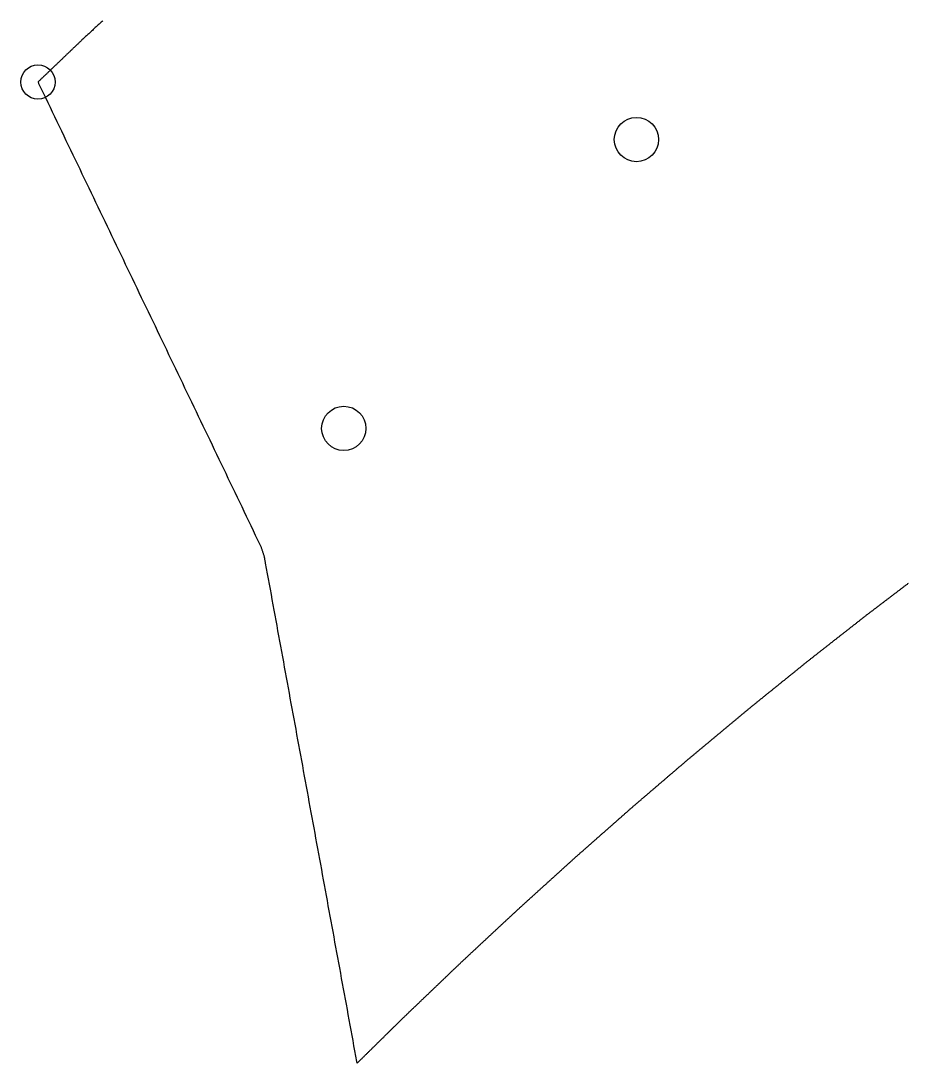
# Model space of a CAD drawing. Extents: x 1 to 322, y 1 to 270.
# Drawn here: x 110.06 to 123.01, y 1.14 to 16.35 of the extents above; entities that cross this region are included whole.
import ezdxf

# ---------------------------------------------------------------- set-up
doc = ezdxf.new("R2010")
doc.units = 0
doc.layers.get('0').update_dxf_attribs({"linetype": 'CONTINUOUS'})
doc.layers.add('DRILLING', color=3, linetype='CONTINUOUS')
doc.layers.add('RIB_INDICATION', color=1, linetype='CONTINUOUS')

msp = doc.modelspace()

# ---------------------------------------------------------------- linework, layer by layer
msp.add_polyline3d([(111.254, 16.3546, 0), (111.244, 16.3445, 0), (111.233, 16.3344, 0), (111.222, 16.3244, 0), (111.211, 16.3143, 0), (111.2, 16.3042, 0), (111.189, 16.2942, 0), (111.179, 16.2841, 0), (111.168, 16.274, 0), (111.157, 16.264, 0), (111.146, 16.2539, 0), (111.135, 16.2438, 0), (111.125, 16.2338, 0), (111.114, 16.2237, 0), (111.103, 16.2136, 0), (111.092, 16.2036, 0), (111.081, 16.1935, 0), (111.07, 16.1834, 0), (111.06, 16.1734, 0), (111.049, 16.1633, 0), (111.038, 16.1532, 0), (111.027, 16.1432, 0), (111.016, 16.1331, 0), (111.005, 16.123, 0), (110.995, 16.113, 0), (110.984, 16.1029, 0), (110.973, 16.0928, 0), (110.962, 16.0828, 0), (110.951, 16.0727, 0), (110.942, 16.0636, 0), (110.935, 16.0573, 0), (110.928, 16.0511, 0), (110.922, 16.0448, 0), (110.915, 16.0386, 0), (110.909, 16.0323, 0), (110.902, 16.0261, 0), (110.896, 16.0198, 0), (110.889, 16.0136, 0), (110.883, 16.0074, 0), (110.876, 16.0011, 0), (110.87, 15.9949, 0), (110.863, 15.9886, 0), (110.857, 15.9824, 0), (110.85, 15.9761, 0), (110.843, 15.9699, 0), (110.837, 15.9636, 0), (110.83, 15.9574, 0), (110.824, 15.9511, 0), (110.817, 15.9449, 0), (110.811, 15.9386, 0), (110.804, 15.9324, 0), (110.798, 15.9261, 0), (110.791, 15.9199, 0), (110.785, 15.9136, 0), (110.778, 15.9074, 0), (110.772, 15.9011, 0), (110.765, 15.8949, 0), (110.758, 15.8886, 0), (110.752, 15.8824, 0), (110.745, 15.8761, 0), (110.739, 15.8699, 0), (110.732, 15.8637, 0), (110.726, 15.8574, 0), (110.719, 15.8512, 0), (110.713, 15.8449, 0), (110.706, 15.8387, 0), (110.7, 15.8324, 0), (110.693, 15.8262, 0), (110.687, 15.8199, 0), (110.68, 15.8137, 0), (110.673, 15.8074, 0), (110.667, 15.8012, 0), (110.66, 15.7949, 0), (110.654, 15.7887, 0), (110.647, 15.7824, 0), (110.641, 15.7762, 0), (110.634, 15.7699, 0), (110.628, 15.7637, 0), (110.621, 15.7574, 0), (110.615, 15.7512, 0), (110.608, 15.7449, 0), (110.602, 15.7387, 0), (110.595, 15.7324, 0), (110.588, 15.7262, 0), (110.582, 15.72, 0), (110.575, 15.7137, 0), (110.569, 15.7075, 0), (110.562, 15.7012, 0), (110.556, 15.695, 0), (110.549, 15.6887, 0), (110.543, 15.6825, 0), (110.536, 15.6762, 0), (110.53, 15.67, 0), (110.523, 15.6637, 0), (110.517, 15.6575, 0), (110.51, 15.6512, 0), (110.503, 15.645, 0), (110.497, 15.6387, 0), (110.49, 15.6325, 0), (110.484, 15.6262, 0), (110.477, 15.62, 0), (110.471, 15.6137, 0), (110.464, 15.6075, 0), (110.458, 15.6012, 0), (110.451, 15.595, 0), (110.445, 15.5887, 0), (110.438, 15.5825, 0), (110.432, 15.5763, 0), (110.425, 15.57, 0), (110.418, 15.5638, 0), (110.412, 15.5575, 0), (110.405, 15.5513, 0), (110.399, 15.545, 0), (110.392, 15.5388, 0), (110.386, 15.5325, 0), (110.379, 15.5263, 0), (110.373, 15.52, 0), (110.366, 15.5138, 0), (110.36, 15.5075, 0), (110.353, 15.5013, 0), (110.347, 15.495, 0), (110.34, 15.4888, 0), (110.333, 15.4825, 0), (110.327, 15.4763, 0), (110.32, 15.47, 0), (110.314, 15.4638, 0), (110.319, 15.4398, 0), (110.352, 15.3704, 0), (110.385, 15.3011, 0), (110.418, 15.2317, 0), (110.452, 15.1623, 0), (110.485, 15.0929, 0), (110.518, 15.0235, 0), (110.552, 14.9541, 0), (110.585, 14.8847, 0), (110.618, 14.8153, 0), (110.651, 14.7459, 0), (110.685, 14.6765, 0), (110.718, 14.6072, 0), (110.751, 14.5378, 0), (110.785, 14.4684, 0), (110.818, 14.399, 0), (110.851, 14.3296, 0), (110.885, 14.2602, 0), (110.918, 14.1908, 0), (110.951, 14.1214, 0), (110.984, 14.052, 0), (111.018, 13.9826, 0), (111.051, 13.9133, 0), (111.084, 13.8439, 0), (111.118, 13.7745, 0), (111.151, 13.7051, 0), (111.184, 13.6357, 0), (111.217, 13.5663, 0), (111.251, 13.4969, 0), (111.284, 13.4275, 0), (111.317, 13.3581, 0), (111.351, 13.2888, 0), (111.384, 13.2194, 0), (111.417, 13.15, 0), (111.451, 13.0806, 0), (111.484, 13.0112, 0), (111.517, 12.9418, 0), (111.55, 12.8724, 0), (111.584, 12.803, 0), (111.617, 12.7336, 0), (111.65, 12.6642, 0), (111.684, 12.5949, 0), (111.717, 12.5255, 0), (111.75, 12.4561, 0), (111.783, 12.3867, 0), (111.817, 12.3173, 0), (111.85, 12.2479, 0), (111.883, 12.1785, 0), (111.917, 12.1091, 0), (111.95, 12.0397, 0), (111.983, 11.9703, 0), (112.017, 11.901, 0), (112.05, 11.8316, 0), (112.083, 11.7622, 0), (112.116, 11.6928, 0), (112.15, 11.6234, 0), (112.183, 11.554, 0), (112.216, 11.4846, 0), (112.25, 11.4152, 0), (112.283, 11.3458, 0), (112.316, 11.2765, 0), (112.349, 11.2071, 0), (112.383, 11.1377, 0), (112.416, 11.0683, 0), (112.449, 10.9989, 0), (112.483, 10.9295, 0), (112.516, 10.8601, 0), (112.549, 10.7907, 0), (112.583, 10.7213, 0), (112.616, 10.6519, 0), (112.649, 10.5826, 0), (112.682, 10.5132, 0), (112.716, 10.4438, 0), (112.749, 10.3744, 0), (112.782, 10.305, 0), (112.816, 10.2356, 0), (112.849, 10.1662, 0), (112.882, 10.0968, 0), (112.915, 10.0274, 0), (112.949, 9.95805, 0), (112.982, 9.88866, 0), (113.015, 9.81927, 0), (113.049, 9.74988, 0), (113.082, 9.68049, 0), (113.115, 9.6111, 0), (113.149, 9.54171, 0), (113.182, 9.47232, 0), (113.215, 9.40293, 0), (113.248, 9.33354, 0), (113.282, 9.26415, 0), (113.315, 9.19476, 0), (113.348, 9.12537, 0), (113.382, 9.05598, 0), (113.415, 8.98659, 0), (113.448, 8.9172, 0), (113.481, 8.84781, 0), (113.515, 8.77842, 0), (113.539, 8.72808, 0), (113.543, 8.71874, 0), (113.548, 8.70935, 0), (113.552, 8.69991, 0), (113.556, 8.69042, 0), (113.56, 8.68088, 0), (113.564, 8.6713, 0), (113.568, 8.66168, 0), (113.571, 8.65201, 0), (113.575, 8.64231, 0), (113.578, 8.63257, 0), (113.582, 8.62278, 0), (113.585, 8.61297, 0), (113.588, 8.60312, 0), (113.591, 8.59324, 0), (113.594, 8.58332, 0), (113.597, 8.57338, 0), (113.6, 8.56341, 0), (113.603, 8.55342, 0), (113.605, 8.5434, 0), (113.608, 8.53336, 0), (113.61, 8.52329, 0), (113.613, 8.51321, 0), (113.615, 8.50311, 0), (113.617, 8.49299, 0), (113.619, 8.48286, 0), (113.627, 8.43594, 0), (113.641, 8.36023, 0), (113.655, 8.28452, 0), (113.669, 8.20882, 0), (113.683, 8.13311, 0), (113.697, 8.0574, 0), (113.71, 7.98169, 0), (113.724, 7.90599, 0), (113.738, 7.83028, 0), (113.752, 7.75457, 0), (113.766, 7.67887, 0), (113.78, 7.60316, 0), (113.794, 7.52745, 0), (113.807, 7.45175, 0), (113.821, 7.37604, 0), (113.835, 7.30033, 0), (113.849, 7.22462, 0), (113.863, 7.14892, 0), (113.877, 7.07321, 0), (113.89, 6.9975, 0), (113.904, 6.9218, 0), (113.918, 6.84609, 0), (113.932, 6.77038, 0), (113.946, 6.69467, 0), (113.96, 6.61897, 0), (113.974, 6.54326, 0), (113.987, 6.46755, 0), (114.001, 6.39185, 0), (114.015, 6.31614, 0), (114.029, 6.24043, 0), (114.043, 6.16472, 0), (114.057, 6.08902, 0), (114.071, 6.01331, 0), (114.084, 5.9376, 0), (114.098, 5.8619, 0), (114.112, 5.78619, 0), (114.126, 5.71048, 0), (114.14, 5.63478, 0), (114.154, 5.55907, 0), (114.168, 5.48336, 0), (114.181, 5.40765, 0), (114.195, 5.33195, 0), (114.209, 5.25624, 0), (114.223, 5.18053, 0), (114.237, 5.10483, 0), (114.251, 5.02912, 0), (114.264, 4.95341, 0), (114.278, 4.8777, 0), (114.292, 4.802, 0), (114.306, 4.72629, 0), (114.32, 4.65058, 0), (114.334, 4.57488, 0), (114.348, 4.49917, 0), (114.361, 4.42346, 0), (114.375, 4.34775, 0), (114.389, 4.27205, 0), (114.403, 4.19634, 0), (114.417, 4.12063, 0), (114.431, 4.04493, 0), (114.445, 3.96922, 0), (114.458, 3.89351, 0), (114.472, 3.81781, 0), (114.486, 3.7421, 0), (114.5, 3.66639, 0), (114.514, 3.59068, 0), (114.528, 3.51498, 0), (114.541, 3.43927, 0), (114.555, 3.36356, 0), (114.569, 3.28786, 0), (114.583, 3.21215, 0), (114.597, 3.13644, 0), (114.611, 3.06073, 0), (114.625, 2.98503, 0), (114.638, 2.90932, 0), (114.652, 2.83361, 0), (114.666, 2.75791, 0), (114.68, 2.6822, 0), (114.694, 2.60649, 0), (114.708, 2.53078, 0), (114.722, 2.45508, 0), (114.735, 2.37937, 0), (114.749, 2.30366, 0), (114.763, 2.22796, 0), (114.777, 2.15225, 0), (114.791, 2.07654, 0), (114.805, 2.00084, 0), (114.819, 1.92513, 0), (114.832, 1.84942, 0), (114.846, 1.77371, 0), (114.86, 1.69801, 0), (114.874, 1.6223, 0), (114.888, 1.54659, 0), (114.902, 1.47089, 0), (114.915, 1.39518, 0), (114.929, 1.31947, 0), (114.943, 1.24376, 0), (114.957, 1.16806, 0), (114.967, 1.14178, 0), (114.974, 1.14879, 0), (114.981, 1.15581, 0), (114.988, 1.16282, 0), (114.995, 1.16983, 0), (115.002, 1.17684, 0), (115.01, 1.18385, 0), (115.017, 1.19087, 0), (115.024, 1.19788, 0), (115.031, 1.20489, 0), (115.038, 1.2119, 0), (115.045, 1.21891, 0), (115.052, 1.22593, 0), (115.06, 1.23294, 0), (115.067, 1.23995, 0), (115.074, 1.24696, 0), (115.081, 1.25397, 0), (115.088, 1.26099, 0), (115.095, 1.268, 0), (115.102, 1.27501, 0), (115.109, 1.28202, 0), (115.117, 1.28903, 0), (115.124, 1.29605, 0), (115.131, 1.30306, 0), (115.138, 1.31007, 0), (115.145, 1.31708, 0), (115.152, 1.32409, 0), (115.159, 1.33111, 0), (115.167, 1.33812, 0), (115.174, 1.34513, 0), (115.181, 1.35214, 0), (115.188, 1.35915, 0), (115.195, 1.36616, 0), (115.202, 1.37318, 0), (115.209, 1.38019, 0), (115.216, 1.3872, 0), (115.224, 1.39421, 0), (115.231, 1.40122, 0), (115.238, 1.40824, 0), (115.245, 1.41525, 0), (115.252, 1.42226, 0), (115.259, 1.42927, 0), (115.266, 1.43628, 0), (115.273, 1.4433, 0), (115.281, 1.45031, 0), (115.288, 1.45732, 0), (115.295, 1.46433, 0), (115.302, 1.47134, 0), (115.309, 1.47836, 0), (115.316, 1.48537, 0), (115.323, 1.49238, 0), (115.331, 1.49939, 0), (115.338, 1.5064, 0), (115.345, 1.51342, 0), (115.352, 1.52043, 0), (115.359, 1.52744, 0), (115.366, 1.53445, 0), (115.373, 1.54146, 0), (115.38, 1.54848, 0), (115.388, 1.55549, 0), (115.395, 1.5625, 0), (115.402, 1.56951, 0), (115.409, 1.57652, 0), (115.416, 1.58354, 0), (115.423, 1.59055, 0), (115.43, 1.59756, 0), (115.437, 1.60457, 0), (115.445, 1.61158, 0), (115.452, 1.6186, 0), (115.459, 1.62561, 0), (115.466, 1.63262, 0), (115.473, 1.63963, 0), (115.48, 1.64664, 0), (115.487, 1.65366, 0), (115.495, 1.66067, 0), (115.502, 1.66768, 0), (115.509, 1.67469, 0), (115.516, 1.6817, 0), (115.523, 1.68872, 0), (115.53, 1.69573, 0), (115.537, 1.70274, 0), (115.544, 1.70975, 0), (115.552, 1.71676, 0), (115.559, 1.72378, 0), (115.566, 1.73079, 0), (115.573, 1.7378, 0), (115.58, 1.74481, 0), (115.587, 1.75182, 0), (115.594, 1.75883, 0), (115.601, 1.76585, 0), (115.609, 1.77286, 0), (115.616, 1.77987, 0), (115.623, 1.78688, 0), (115.63, 1.79389, 0), (115.637, 1.80091, 0), (115.644, 1.80792, 0), (115.651, 1.81493, 0), (115.659, 1.8227, 0), (115.668, 1.8309, 0), (115.677, 1.8391, 0), (115.685, 1.8473, 0), (115.694, 1.8555, 0), (115.702, 1.8637, 0), (115.711, 1.8719, 0), (115.719, 1.8801, 0), (115.728, 1.8883, 0), (115.737, 1.8965, 0), (115.745, 1.9047, 0), (115.754, 1.9129, 0), (115.762, 1.9211, 0), (115.771, 1.9293, 0), (115.779, 1.93751, 0), (115.788, 1.94571, 0), (115.796, 1.95391, 0), (115.805, 1.96211, 0), (115.814, 1.97031, 0), (115.822, 1.97851, 0), (115.831, 1.98671, 0), (115.839, 1.99491, 0), (115.848, 2.00311, 0), (115.856, 2.01131, 0), (115.865, 2.01951, 0), (115.874, 2.02771, 0), (115.882, 2.03591, 0), (115.891, 2.04411, 0), (115.899, 2.05231, 0), (115.908, 2.06051, 0), (115.916, 2.06872, 0), (115.925, 2.07692, 0), (115.934, 2.08512, 0), (115.942, 2.09332, 0), (115.951, 2.10152, 0), (115.959, 2.10972, 0), (115.968, 2.11792, 0), (115.976, 2.12612, 0), (115.985, 2.13432, 0), (115.993, 2.14252, 0), (116.002, 2.15072, 0), (116.011, 2.15892, 0), (116.019, 2.16712, 0), (116.028, 2.17532, 0), (116.036, 2.18352, 0), (116.045, 2.19173, 0), (116.053, 2.19993, 0), (116.062, 2.20813, 0), (116.071, 2.21633, 0), (116.079, 2.22453, 0), (116.088, 2.23273, 0), (116.096, 2.24093, 0), (116.105, 2.24913, 0), (116.113, 2.25733, 0), (116.122, 2.26553, 0), (116.131, 2.27373, 0), (116.139, 2.28193, 0), (116.148, 2.29013, 0), (116.156, 2.29833, 0), (116.165, 2.30653, 0), (116.173, 2.31473, 0), (116.182, 2.32294, 0), (116.191, 2.33114, 0), (116.199, 2.33934, 0), (116.208, 2.34754, 0), (116.216, 2.35574, 0), (116.225, 2.36394, 0), (116.233, 2.37214, 0), (116.242, 2.38034, 0), (116.25, 2.38854, 0), (116.259, 2.39674, 0), (116.268, 2.40494, 0), (116.276, 2.41314, 0), (116.285, 2.42134, 0), (116.293, 2.42954, 0), (116.302, 2.43774, 0), (116.31, 2.44595, 0), (116.319, 2.45415, 0), (116.328, 2.46235, 0), (116.336, 2.47055, 0), (116.345, 2.47875, 0), (116.353, 2.48695, 0), (116.362, 2.49515, 0), (116.37, 2.50335, 0), (116.379, 2.51155, 0), (116.388, 2.51975, 0), (116.396, 2.52795, 0), (116.405, 2.53615, 0), (116.413, 2.54435, 0), (116.422, 2.55255, 0), (116.43, 2.56075, 0), (116.439, 2.56895, 0), (116.447, 2.57716, 0), (116.456, 2.58536, 0), (116.465, 2.59356, 0), (116.473, 2.60176, 0), (116.482, 2.60996, 0), (116.49, 2.61804, 0), (116.499, 2.62605, 0), (116.508, 2.63407, 0), (116.516, 2.64209, 0), (116.525, 2.6501, 0), (116.533, 2.65812, 0), (116.542, 2.66614, 0), (116.551, 2.67415, 0), (116.559, 2.68217, 0), (116.568, 2.69019, 0), (116.576, 2.6982, 0), (116.585, 2.70622, 0), (116.594, 2.71424, 0), (116.602, 2.72225, 0), (116.611, 2.73027, 0), (116.619, 2.73829, 0), (116.628, 2.7463, 0), (116.637, 2.75432, 0), (116.645, 2.76234, 0), (116.654, 2.77035, 0), (116.662, 2.77837, 0), (116.671, 2.78639, 0), (116.68, 2.7944, 0), (116.688, 2.80242, 0), (116.697, 2.81044, 0), (116.705, 2.81845, 0), (116.714, 2.82647, 0), (116.723, 2.83449, 0), (116.731, 2.8425, 0), (116.74, 2.85052, 0), (116.748, 2.85854, 0), (116.757, 2.86655, 0), (116.766, 2.87457, 0), (116.774, 2.88259, 0), (116.783, 2.8906, 0), (116.791, 2.89862, 0), (116.8, 2.90664, 0), (116.809, 2.91465, 0), (116.817, 2.92267, 0), (116.826, 2.93069, 0), (116.835, 2.9387, 0), (116.843, 2.94672, 0), (116.852, 2.95474, 0), (116.86, 2.96275, 0), (116.869, 2.97077, 0), (116.878, 2.97879, 0), (116.886, 2.9868, 0), (116.895, 2.99482, 0), (116.903, 3.00284, 0), (116.912, 3.01085, 0), (116.921, 3.01887, 0), (116.929, 3.02689, 0), (116.938, 3.03491, 0), (116.946, 3.04292, 0), (116.955, 3.05094, 0), (116.964, 3.05896, 0), (116.972, 3.06697, 0), (116.981, 3.07499, 0), (116.989, 3.08301, 0), (116.998, 3.09102, 0), (117.007, 3.09904, 0), (117.015, 3.10706, 0), (117.024, 3.11507, 0), (117.032, 3.12309, 0), (117.041, 3.13111, 0), (117.05, 3.13912, 0), (117.058, 3.14714, 0), (117.067, 3.15516, 0), (117.075, 3.16317, 0), (117.084, 3.17119, 0), (117.093, 3.17921, 0), (117.101, 3.18722, 0), (117.11, 3.19524, 0), (117.118, 3.20326, 0), (117.127, 3.21127, 0), (117.136, 3.21929, 0), (117.144, 3.22731, 0), (117.153, 3.23532, 0), (117.161, 3.24334, 0), (117.17, 3.25136, 0), (117.179, 3.25937, 0), (117.187, 3.26739, 0), (117.196, 3.27541, 0), (117.205, 3.28342, 0), (117.213, 3.29144, 0), (117.222, 3.29946, 0), (117.23, 3.30747, 0), (117.239, 3.31549, 0), (117.248, 3.32351, 0), (117.256, 3.33152, 0), (117.265, 3.33954, 0), (117.273, 3.34756, 0), (117.282, 3.35557, 0), (117.291, 3.36359, 0), (117.299, 3.37161, 0), (117.308, 3.37962, 0), (117.316, 3.38764, 0), (117.325, 3.39553, 0), (117.334, 3.40336, 0), (117.342, 3.41119, 0), (117.351, 3.41903, 0), (117.36, 3.42686, 0), (117.368, 3.43469, 0), (117.377, 3.44253, 0), (117.385, 3.45036, 0), (117.394, 3.45819, 0), (117.403, 3.46603, 0), (117.411, 3.47386, 0), (117.42, 3.48169, 0), (117.429, 3.48953, 0), (117.437, 3.49736, 0), (117.446, 3.50519, 0), (117.455, 3.51303, 0), (117.463, 3.52086, 0), (117.472, 3.52869, 0), (117.481, 3.53653, 0), (117.489, 3.54436, 0), (117.498, 3.55219, 0), (117.506, 3.56003, 0), (117.515, 3.56786, 0), (117.524, 3.57569, 0), (117.532, 3.58353, 0), (117.541, 3.59136, 0), (117.55, 3.59919, 0), (117.558, 3.60703, 0), (117.567, 3.61486, 0), (117.576, 3.62269, 0), (117.584, 3.63053, 0), (117.593, 3.63836, 0), (117.602, 3.64619, 0), (117.61, 3.65403, 0), (117.619, 3.66186, 0), (117.627, 3.66969, 0), (117.636, 3.67753, 0), (117.645, 3.68536, 0), (117.653, 3.69319, 0), (117.662, 3.70103, 0), (117.671, 3.70886, 0), (117.679, 3.71669, 0), (117.688, 3.72453, 0), (117.697, 3.73236, 0), (117.705, 3.74019, 0), (117.714, 3.74803, 0), (117.723, 3.75586, 0), (117.731, 3.76369, 0), (117.74, 3.77153, 0), (117.748, 3.77936, 0), (117.757, 3.78719, 0), (117.766, 3.79503, 0), (117.774, 3.80286, 0), (117.783, 3.81069, 0), (117.792, 3.81853, 0), (117.8, 3.82636, 0), (117.809, 3.83419, 0), (117.818, 3.84203, 0), (117.826, 3.84986, 0), (117.835, 3.85769, 0), (117.844, 3.86553, 0), (117.852, 3.87336, 0), (117.861, 3.88119, 0), (117.869, 3.88903, 0), (117.878, 3.89686, 0), (117.887, 3.90469, 0), (117.895, 3.91253, 0), (117.904, 3.92036, 0), (117.913, 3.92819, 0), (117.921, 3.93603, 0), (117.93, 3.94386, 0), (117.939, 3.95169, 0), (117.947, 3.95953, 0), (117.956, 3.96736, 0), (117.965, 3.97519, 0), (117.973, 3.98303, 0), (117.982, 3.99086, 0), (117.99, 3.99869, 0), (117.999, 4.00653, 0), (118.008, 4.01436, 0), (118.016, 4.02219, 0), (118.025, 4.03003, 0), (118.034, 4.03786, 0), (118.042, 4.04569, 0), (118.051, 4.05353, 0), (118.06, 4.06136, 0), (118.068, 4.06919, 0), (118.077, 4.07703, 0), (118.086, 4.08486, 0), (118.094, 4.09269, 0), (118.103, 4.10053, 0), (118.111, 4.10836, 0), (118.12, 4.11619, 0), (118.129, 4.12403, 0), (118.137, 4.13186, 0), (118.146, 4.13969, 0), (118.155, 4.14753, 0), (118.163, 4.15522, 0), (118.172, 4.16288, 0), (118.181, 4.17053, 0), (118.189, 4.17818, 0), (118.198, 4.18583, 0), (118.207, 4.19348, 0), (118.215, 4.20113, 0), (118.224, 4.20878, 0), (118.233, 4.21643, 0), (118.242, 4.22408, 0), (118.25, 4.23173, 0), (118.259, 4.23938, 0), (118.268, 4.24703, 0), (118.276, 4.25468, 0), (118.285, 4.26233, 0), (118.294, 4.26998, 0), (118.302, 4.27763, 0), (118.311, 4.28528, 0), (118.32, 4.29293, 0), (118.328, 4.30058, 0), (118.337, 4.30823, 0), (118.346, 4.31588, 0), (118.354, 4.32353, 0), (118.363, 4.33119, 0), (118.372, 4.33884, 0), (118.38, 4.34649, 0), (118.389, 4.35414, 0), (118.398, 4.36179, 0), (118.406, 4.36944, 0), (118.415, 4.37709, 0), (118.424, 4.38474, 0), (118.432, 4.39239, 0), (118.441, 4.40004, 0), (118.45, 4.40769, 0), (118.459, 4.41534, 0), (118.467, 4.42299, 0), (118.476, 4.43064, 0), (118.485, 4.43829, 0), (118.493, 4.44594, 0), (118.502, 4.45359, 0), (118.511, 4.46124, 0), (118.519, 4.46889, 0), (118.528, 4.47654, 0), (118.537, 4.48419, 0), (118.545, 4.49184, 0), (118.554, 4.4995, 0), (118.563, 4.50715, 0), (118.571, 4.5148, 0), (118.58, 4.52245, 0), (118.589, 4.5301, 0), (118.597, 4.53775, 0), (118.606, 4.5454, 0), (118.615, 4.55305, 0), (118.623, 4.5607, 0), (118.632, 4.56835, 0), (118.641, 4.576, 0), (118.65, 4.58365, 0), (118.658, 4.5913, 0), (118.667, 4.59895, 0), (118.676, 4.6066, 0), (118.684, 4.61425, 0), (118.693, 4.6219, 0), (118.702, 4.62955, 0), (118.71, 4.6372, 0), (118.719, 4.64485, 0), (118.728, 4.6525, 0), (118.736, 4.66015, 0), (118.745, 4.6678, 0), (118.754, 4.67546, 0), (118.762, 4.68311, 0), (118.771, 4.69076, 0), (118.78, 4.69841, 0), (118.788, 4.70606, 0), (118.797, 4.71371, 0), (118.806, 4.72136, 0), (118.814, 4.72901, 0), (118.823, 4.73666, 0), (118.832, 4.74431, 0), (118.841, 4.75196, 0), (118.849, 4.75961, 0), (118.858, 4.76726, 0), (118.867, 4.77491, 0), (118.875, 4.78256, 0), (118.884, 4.79021, 0), (118.893, 4.79786, 0), (118.901, 4.80551, 0), (118.91, 4.81316, 0), (118.919, 4.82081, 0), (118.927, 4.82846, 0), (118.936, 4.83611, 0), (118.945, 4.84377, 0), (118.953, 4.85142, 0), (118.962, 4.85907, 0), (118.971, 4.86672, 0), (118.979, 4.87437, 0), (118.988, 4.88202, 0), (118.997, 4.88967, 0), (119.005, 4.89718, 0), (119.014, 4.90464, 0), (119.023, 4.91211, 0), (119.032, 4.91958, 0), (119.04, 4.92705, 0), (119.049, 4.93452, 0), (119.058, 4.94198, 0), (119.067, 4.94945, 0), (119.075, 4.95692, 0), (119.084, 4.96439, 0), (119.093, 4.97186, 0), (119.101, 4.97933, 0), (119.11, 4.98679, 0), (119.119, 4.99426, 0), (119.128, 5.00173, 0), (119.136, 5.0092, 0), (119.145, 5.01667, 0), (119.154, 5.02413, 0), (119.162, 5.0316, 0), (119.171, 5.03907, 0), (119.18, 5.04654, 0), (119.189, 5.05401, 0), (119.197, 5.06147, 0), (119.206, 5.06894, 0), (119.215, 5.07641, 0), (119.223, 5.08388, 0), (119.232, 5.09135, 0), (119.241, 5.09882, 0), (119.25, 5.10628, 0), (119.258, 5.11375, 0), (119.267, 5.12122, 0), (119.276, 5.12869, 0), (119.285, 5.13616, 0), (119.293, 5.14362, 0), (119.302, 5.15109, 0), (119.311, 5.15856, 0), (119.319, 5.16603, 0), (119.328, 5.1735, 0), (119.337, 5.18097, 0), (119.346, 5.18843, 0), (119.354, 5.1959, 0), (119.363, 5.20337, 0), (119.372, 5.21084, 0), (119.38, 5.21831, 0), (119.389, 5.22577, 0), (119.398, 5.23324, 0), (119.407, 5.24071, 0), (119.415, 5.24818, 0), (119.424, 5.25565, 0), (119.433, 5.26311, 0), (119.441, 5.27058, 0), (119.45, 5.27805, 0), (119.459, 5.28552, 0), (119.468, 5.29299, 0), (119.476, 5.30046, 0), (119.485, 5.30792, 0), (119.494, 5.31539, 0), (119.502, 5.32286, 0), (119.511, 5.33033, 0), (119.52, 5.3378, 0), (119.529, 5.34526, 0), (119.537, 5.35273, 0), (119.546, 5.3602, 0), (119.555, 5.36767, 0), (119.564, 5.37514, 0), (119.572, 5.3826, 0), (119.581, 5.39007, 0), (119.59, 5.39754, 0), (119.598, 5.40501, 0), (119.607, 5.41248, 0), (119.616, 5.41995, 0), (119.625, 5.42741, 0), (119.633, 5.43488, 0), (119.642, 5.44235, 0), (119.651, 5.44982, 0), (119.659, 5.45729, 0), (119.668, 5.46475, 0), (119.677, 5.47222, 0), (119.686, 5.47969, 0), (119.694, 5.48716, 0), (119.703, 5.49463, 0), (119.712, 5.50209, 0), (119.72, 5.50956, 0), (119.729, 5.51703, 0), (119.738, 5.5245, 0), (119.747, 5.53197, 0), (119.755, 5.53944, 0), (119.764, 5.5469, 0), (119.773, 5.55437, 0), (119.782, 5.56184, 0), (119.79, 5.56931, 0), (119.799, 5.57678, 0), (119.808, 5.58424, 0), (119.816, 5.59171, 0), (119.825, 5.59918, 0), (119.834, 5.60665, 0), (119.843, 5.61412, 0), (119.851, 5.62144, 0), (119.86, 5.62872, 0), (119.869, 5.63601, 0), (119.878, 5.6433, 0), (119.886, 5.65058, 0), (119.895, 5.65787, 0), (119.904, 5.66515, 0), (119.913, 5.67244, 0), (119.921, 5.67973, 0), (119.93, 5.68701, 0), (119.939, 5.6943, 0), (119.948, 5.70159, 0), (119.956, 5.70887, 0), (119.965, 5.71616, 0), (119.974, 5.72345, 0), (119.983, 5.73073, 0), (119.991, 5.73802, 0), (120, 5.7453, 0), (120.009, 5.75259, 0), (120.018, 5.75988, 0), (120.026, 5.76716, 0), (120.035, 5.77445, 0), (120.044, 5.78174, 0), (120.053, 5.78902, 0), (120.061, 5.79631, 0), (120.07, 5.8036, 0), (120.079, 5.81088, 0), (120.088, 5.81817, 0), (120.097, 5.82545, 0), (120.105, 5.83274, 0), (120.114, 5.84003, 0), (120.123, 5.84731, 0), (120.132, 5.8546, 0), (120.14, 5.86189, 0), (120.149, 5.86917, 0), (120.158, 5.87646, 0), (120.167, 5.88375, 0), (120.175, 5.89103, 0), (120.184, 5.89832, 0), (120.193, 5.9056, 0), (120.202, 5.91289, 0), (120.21, 5.92018, 0), (120.219, 5.92746, 0), (120.228, 5.93475, 0), (120.237, 5.94204, 0), (120.245, 5.94932, 0), (120.254, 5.95661, 0), (120.263, 5.9639, 0), (120.272, 5.97118, 0), (120.28, 5.97847, 0), (120.289, 5.98575, 0), (120.298, 5.99304, 0), (120.307, 6.00033, 0), (120.315, 6.00761, 0), (120.324, 6.0149, 0), (120.333, 6.02219, 0), (120.342, 6.02947, 0), (120.35, 6.03676, 0), (120.359, 6.04405, 0), (120.368, 6.05133, 0), (120.377, 6.05862, 0), (120.386, 6.0659, 0), (120.394, 6.07319, 0), (120.403, 6.08048, 0), (120.412, 6.08776, 0), (120.421, 6.09505, 0), (120.429, 6.10234, 0), (120.438, 6.10962, 0), (120.447, 6.11691, 0), (120.456, 6.1242, 0), (120.464, 6.13148, 0), (120.473, 6.13877, 0), (120.482, 6.14605, 0), (120.491, 6.15334, 0), (120.499, 6.16063, 0), (120.508, 6.16791, 0), (120.517, 6.1752, 0), (120.526, 6.18249, 0), (120.534, 6.18977, 0), (120.543, 6.19706, 0), (120.552, 6.20435, 0), (120.561, 6.21163, 0), (120.569, 6.21892, 0), (120.578, 6.2262, 0), (120.587, 6.23349, 0), (120.596, 6.24078, 0), (120.604, 6.24806, 0), (120.613, 6.25535, 0), (120.622, 6.26264, 0), (120.631, 6.26992, 0), (120.639, 6.27721, 0), (120.648, 6.2845, 0), (120.657, 6.29178, 0), (120.666, 6.29907, 0), (120.675, 6.30635, 0), (120.683, 6.31364, 0), (120.692, 6.32093, 0), (120.701, 6.32806, 0), (120.71, 6.33516, 0), (120.718, 6.34227, 0), (120.727, 6.34937, 0), (120.736, 6.35648, 0), (120.745, 6.36359, 0), (120.754, 6.37069, 0), (120.762, 6.3778, 0), (120.771, 6.3849, 0), (120.78, 6.39201, 0), (120.789, 6.39911, 0), (120.798, 6.40622, 0), (120.806, 6.41332, 0), (120.815, 6.42043, 0), (120.824, 6.42753, 0), (120.833, 6.43464, 0), (120.842, 6.44174, 0), (120.85, 6.44885, 0), (120.859, 6.45595, 0), (120.868, 6.46306, 0), (120.877, 6.47016, 0), (120.886, 6.47727, 0), (120.894, 6.48437, 0), (120.903, 6.49148, 0), (120.912, 6.49858, 0), (120.921, 6.50569, 0), (120.93, 6.51279, 0), (120.938, 6.5199, 0), (120.947, 6.527, 0), (120.956, 6.53411, 0), (120.965, 6.54122, 0), (120.974, 6.54832, 0), (120.982, 6.55543, 0), (120.991, 6.56253, 0), (121, 6.56964, 0), (121.009, 6.57674, 0), (121.017, 6.58385, 0), (121.026, 6.59095, 0), (121.035, 6.59806, 0), (121.044, 6.60516, 0), (121.053, 6.61227, 0), (121.061, 6.61937, 0), (121.07, 6.62648, 0), (121.079, 6.63358, 0), (121.088, 6.64069, 0), (121.097, 6.64779, 0), (121.105, 6.6549, 0), (121.114, 6.662, 0), (121.123, 6.66911, 0), (121.132, 6.67621, 0), (121.141, 6.68332, 0), (121.149, 6.69042, 0), (121.158, 6.69753, 0), (121.167, 6.70464, 0), (121.176, 6.71174, 0), (121.185, 6.71885, 0), (121.193, 6.72595, 0), (121.202, 6.73306, 0), (121.211, 6.74016, 0), (121.22, 6.74727, 0), (121.229, 6.75437, 0), (121.237, 6.76148, 0), (121.246, 6.76858, 0), (121.255, 6.77569, 0), (121.264, 6.78279, 0), (121.273, 6.7899, 0), (121.281, 6.797, 0), (121.29, 6.80411, 0), (121.299, 6.81121, 0), (121.308, 6.81832, 0), (121.317, 6.82542, 0), (121.325, 6.83253, 0), (121.334, 6.83963, 0), (121.343, 6.84674, 0), (121.352, 6.85384, 0), (121.361, 6.86095, 0), (121.369, 6.86805, 0), (121.378, 6.87516, 0), (121.387, 6.88227, 0), (121.396, 6.88937, 0), (121.404, 6.89648, 0), (121.413, 6.90358, 0), (121.422, 6.91069, 0), (121.431, 6.91779, 0), (121.44, 6.9249, 0), (121.448, 6.932, 0), (121.457, 6.93911, 0), (121.466, 6.94621, 0), (121.475, 6.95332, 0), (121.484, 6.96042, 0), (121.492, 6.96753, 0), (121.501, 6.97463, 0), (121.51, 6.98174, 0), (121.519, 6.98884, 0), (121.528, 6.99595, 0), (121.536, 7.00305, 0), (121.545, 7.01016, 0), (121.554, 7.0171, 0), (121.563, 7.02403, 0), (121.572, 7.03095, 0), (121.581, 7.03788, 0), (121.589, 7.0448, 0), (121.598, 7.05173, 0), (121.607, 7.05865, 0), (121.616, 7.06558, 0), (121.625, 7.0725, 0), (121.634, 7.07942, 0), (121.642, 7.08635, 0), (121.651, 7.09327, 0), (121.66, 7.1002, 0), (121.669, 7.10712, 0), (121.678, 7.11405, 0), (121.687, 7.12097, 0), (121.695, 7.1279, 0), (121.704, 7.13482, 0), (121.713, 7.14175, 0), (121.722, 7.14867, 0), (121.731, 7.1556, 0), (121.74, 7.16252, 0), (121.748, 7.16945, 0), (121.757, 7.17637, 0), (121.766, 7.18329, 0), (121.775, 7.19022, 0), (121.784, 7.19714, 0), (121.793, 7.20407, 0), (121.801, 7.21099, 0), (121.81, 7.21792, 0), (121.819, 7.22484, 0), (121.828, 7.23177, 0), (121.837, 7.23869, 0), (121.846, 7.24562, 0), (121.854, 7.25254, 0), (121.863, 7.25947, 0), (121.872, 7.26639, 0), (121.881, 7.27331, 0), (121.89, 7.28024, 0), (121.899, 7.28716, 0), (121.907, 7.29409, 0), (121.916, 7.30101, 0), (121.925, 7.30794, 0), (121.934, 7.31486, 0), (121.943, 7.32179, 0), (121.952, 7.32871, 0), (121.96, 7.33564, 0), (121.969, 7.34256, 0), (121.978, 7.34949, 0), (121.987, 7.35641, 0), (121.996, 7.36334, 0), (122.005, 7.37026, 0), (122.013, 7.37718, 0), (122.022, 7.38411, 0), (122.031, 7.39103, 0), (122.04, 7.39796, 0), (122.049, 7.40488, 0), (122.058, 7.41181, 0), (122.066, 7.41873, 0), (122.075, 7.42566, 0), (122.084, 7.43258, 0), (122.093, 7.43951, 0), (122.102, 7.44643, 0), (122.111, 7.45336, 0), (122.119, 7.46028, 0), (122.128, 7.4672, 0), (122.137, 7.47413, 0), (122.146, 7.48105, 0), (122.155, 7.48798, 0), (122.164, 7.4949, 0), (122.172, 7.50183, 0), (122.181, 7.50875, 0), (122.19, 7.51568, 0), (122.199, 7.5226, 0), (122.208, 7.52953, 0), (122.217, 7.53645, 0), (122.225, 7.54338, 0), (122.234, 7.5503, 0), (122.243, 7.55723, 0), (122.252, 7.56415, 0), (122.261, 7.57107, 0), (122.27, 7.578, 0), (122.278, 7.58492, 0), (122.287, 7.59185, 0), (122.296, 7.59877, 0), (122.305, 7.6057, 0), (122.314, 7.61262, 0), (122.323, 7.61955, 0), (122.331, 7.62647, 0), (122.34, 7.6334, 0), (122.349, 7.64032, 0), (122.358, 7.64725, 0), (122.367, 7.65417, 0), (122.376, 7.66109, 0), (122.384, 7.66802, 0), (122.393, 7.67494, 0), (122.402, 7.68187, 0), (122.411, 7.68863, 0), (122.42, 7.69537, 0), (122.429, 7.70212, 0), (122.438, 7.70886, 0), (122.446, 7.71561, 0), (122.455, 7.72235, 0), (122.464, 7.72909, 0), (122.473, 7.73584, 0), (122.482, 7.74258, 0), (122.491, 7.74933, 0), (122.5, 7.75607, 0), (122.509, 7.76282, 0), (122.517, 7.76956, 0), (122.526, 7.77631, 0), (122.535, 7.78305, 0), (122.544, 7.7898, 0), (122.553, 7.79654, 0), (122.562, 7.80329, 0), (122.571, 7.81003, 0), (122.58, 7.81678, 0), (122.588, 7.82352, 0), (122.597, 7.83027, 0), (122.606, 7.83701, 0), (122.615, 7.84375, 0), (122.624, 7.8505, 0), (122.633, 7.85724, 0), (122.642, 7.86399, 0), (122.651, 7.87073, 0), (122.659, 7.87748, 0), (122.668, 7.88422, 0), (122.677, 7.89097, 0), (122.686, 7.89771, 0), (122.695, 7.90446, 0), (122.704, 7.9112, 0), (122.713, 7.91795, 0), (122.722, 7.92469, 0), (122.73, 7.93144, 0), (122.739, 7.93818, 0), (122.748, 7.94492, 0), (122.757, 7.95167, 0), (122.766, 7.95841, 0), (122.775, 7.96516, 0), (122.784, 7.9719, 0), (122.792, 7.97865, 0), (122.801, 7.98539, 0), (122.81, 7.99214, 0), (122.819, 7.99888, 0), (122.828, 8.00563, 0), (122.837, 8.01237, 0), (122.846, 8.01912, 0), (122.855, 8.02586, 0), (122.863, 8.03261, 0), (122.872, 8.03935, 0), (122.881, 8.0461, 0), (122.89, 8.05284, 0), (122.899, 8.05958, 0), (122.908, 8.06633, 0), (122.917, 8.07307, 0), (122.926, 8.07982, 0), (122.934, 8.08656, 0), (122.943, 8.09331, 0), (122.952, 8.10005, 0), (122.961, 8.1068, 0), (122.97, 8.11354, 0), (122.979, 8.12029, 0), (122.988, 8.12703, 0), (122.997, 8.13378, 0), (123.005, 8.14052, 0), (123.014, 8.14727, 0)])
at = {"layer": 'DRILLING'}
for centre in [(119.04243, 14.61953), (114.7714, 10.40547)]:
    msp.add_circle(centre, 0.3225, dxfattribs=at)
at = {"layer": 'RIB_INDICATION'}
msp.add_circle((110.30918, 15.45929), 0.25, dxfattribs=at)

doc.saveas('drawing.dxf')
